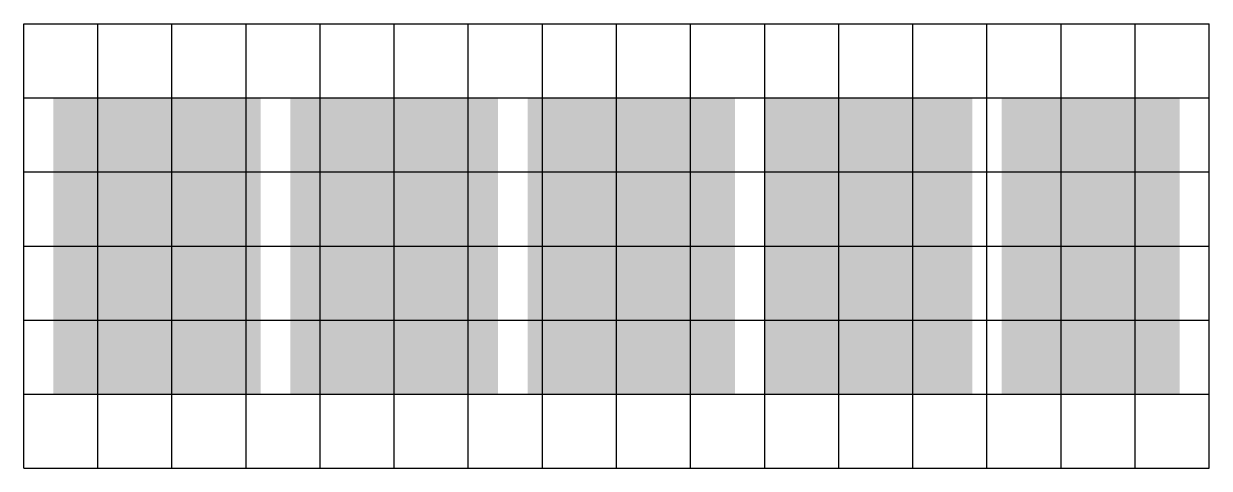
# Model space of a CAD drawing. Header units: metres. Extents: x 0 to 80, y 0 to 30.
import ezdxf

# ---------------------------------------------------------------- set-up
doc = ezdxf.new("R2010")
doc.units = ezdxf.units.M
doc.layers.add('Glass', color=5, linetype='Continuous', transparency=0.75)

# ---------------------------------------------------------------- blocks, each defined once
blk = doc.blocks.new('PANE')
at = {"transparency": 16777216}
blk.add_hatch(color=2, dxfattribs=at).paths.add_polyline_path([(0, 0), (14, 0), (14, 20), (0, 20)])

msp = doc.modelspace()

# ---------------------------------------------------------------- hatches: boundary and pattern name
msp.add_hatch(color=3).paths.add_polyline_path([(2, 5), (16, 5), (16, 25), (2, 25)])
at = {"transparency": 33554559}
msp.add_hatch(color=1, dxfattribs=at).paths.add_polyline_path([(18, 5), (32, 5), (32, 25), (18, 25)])
at = {"layer": 'Glass'}
msp.add_hatch(color=256, dxfattribs=at).paths.add_polyline_path([(34, 5), (48, 5), (48, 25), (34, 25)])

# ---------------------------------------------------------------- linework, layer by layer
at = {"color": 7}
for p, q in [((0, 0), (0, 30)), ((0, 30), (80, 30)), ((5, 0), (5, 30)), ((10, 0), (10, 30)), ((15, 0), (15, 30)), ((20, 0), (20, 30)), ((25, 0), (25, 30)), ((30, 0), (30, 30)), ((35, 0), (35, 30)), ((40, 0), (40, 30)), ((45, 0), (45, 30)), ((50, 0), (50, 30)), ((55, 0), (55, 30)), ((60, 0), (60, 30)), ((65, 0), (65, 30)), ((70, 0), (70, 30)), ((75, 0), (75, 30)), ((80, 0), (80, 30)), ((0, 25), (80, 25)), ((0, 20), (80, 20)), ((0, 15), (80, 15)), ((0, 10), (80, 10)), ((0, 5), (80, 5)), ((0, 0), (80, 0))]:
    msp.add_line(p, q, dxfattribs=at)
at = {"color": 4, "transparency": 33554608}
msp.add_solid([(66, 5), (78, 5), (66, 25), (78, 25)], dxfattribs=at)

# ---------------------------------------------------------------- block references
at = {"transparency": 33554496}
msp.add_blockref('PANE', (50, 5), dxfattribs=at)

doc.saveas('drawing.dxf')
